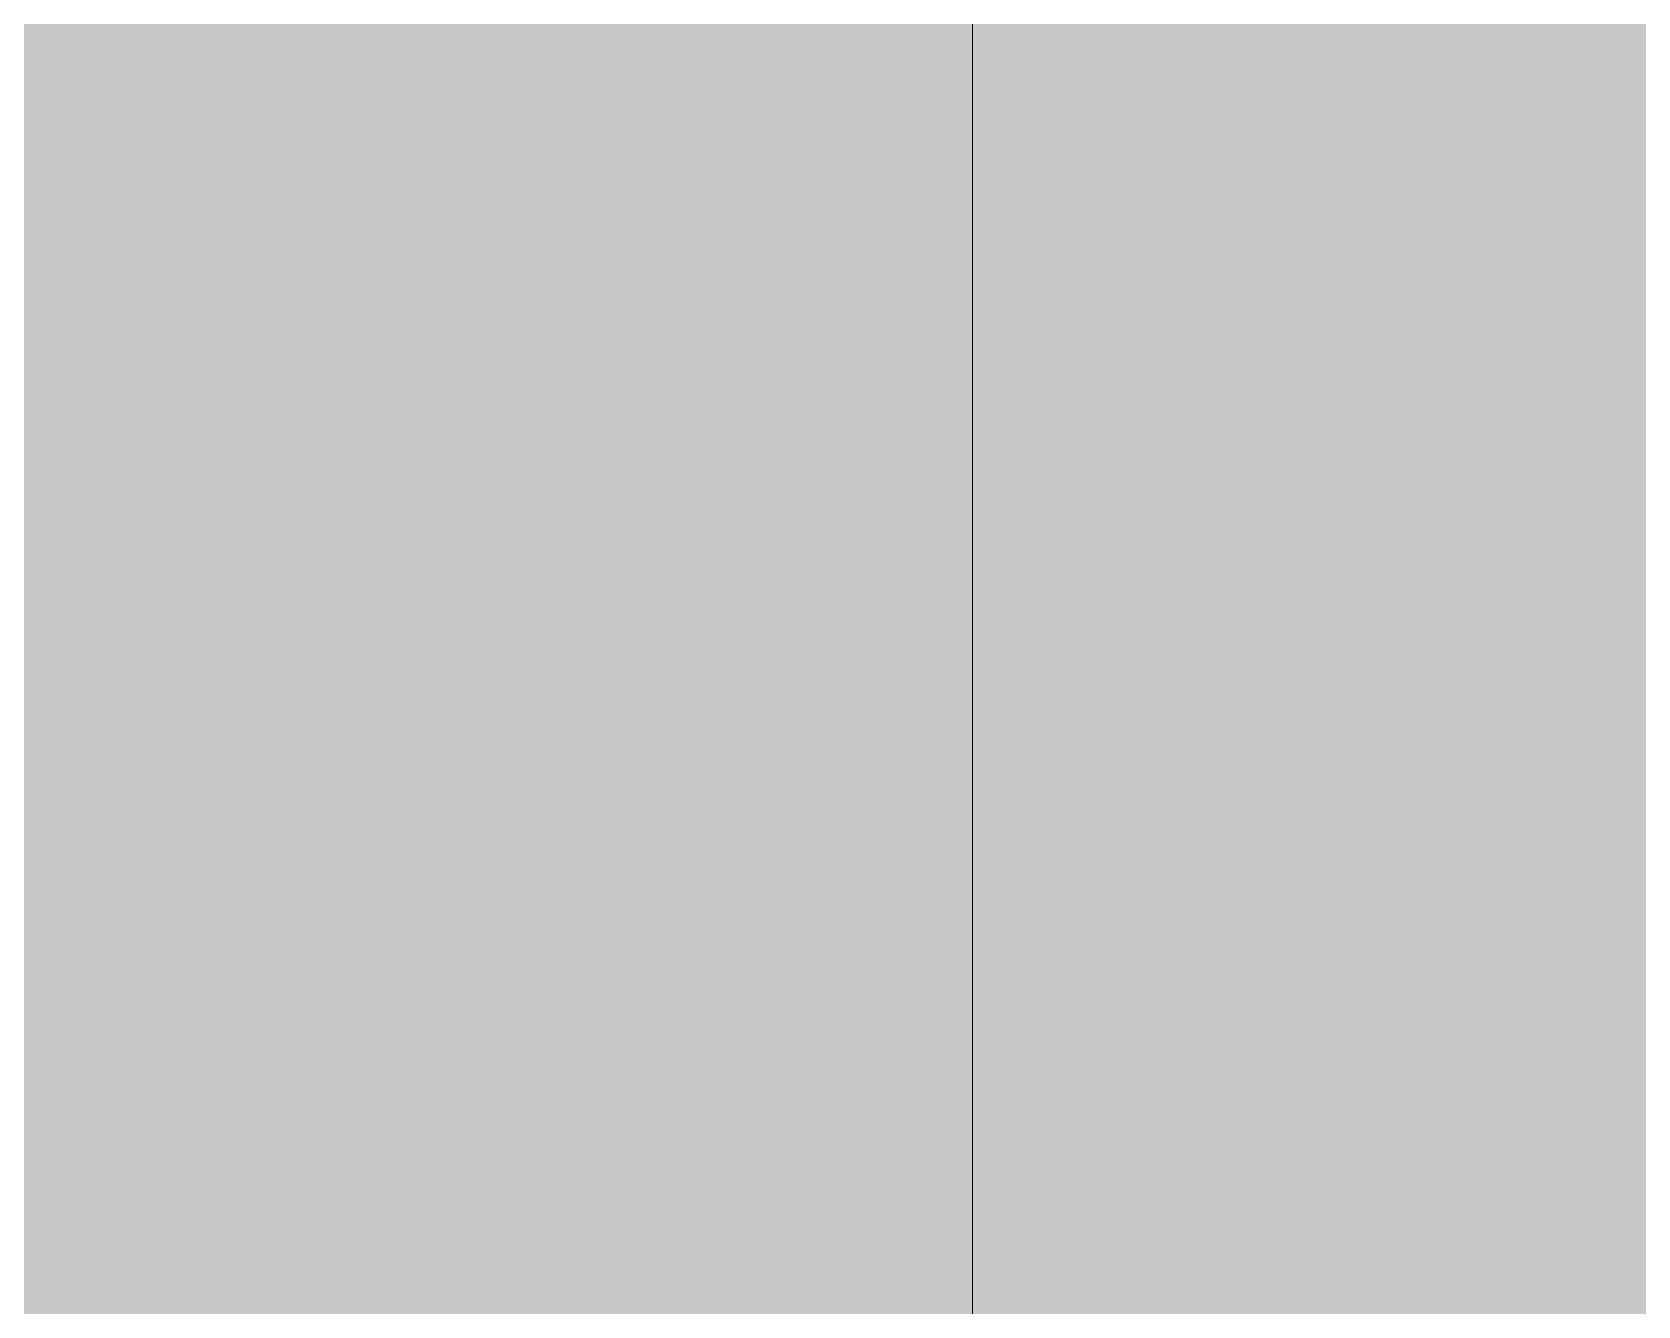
# Model space of a CAD drawing. Header units: millimetres. Extents: x 56222 to 120458, y -162468 to -121287.
# Drawn here: x 113722.8 to 113795.1, y -158504.8 to -158447.5 of the extents above; entities that cross this region are included whole.
import ezdxf

# ---------------------------------------------------------------- set-up
doc = ezdxf.new("R2010")
doc.units = ezdxf.units.MM
doc.header["$MEASUREMENT"] = 0
doc.layers.add('X_GARDEN ( HATCH )', color=251, linetype='Continuous', lineweight=9)
doc.layers.add('X_GARDEN ( PARKING ) ( HATCH )', color=251, linetype='Continuous', lineweight=9)

msp = doc.modelspace()

# ---------------------------------------------------------------- hatches: boundary and pattern name
at = {"layer": 'X_GARDEN ( HATCH )'}
h = msp.add_hatch(dxfattribs=at)
h.set_pattern_fill('GRASS', color=104, scale=5, style=0)
h.set_pattern_definition([(90, (12556.0177, 893.4752), (-3.535533905, 3.535533905), [0.9375, -6.13356781]), (45, (12556.0177, 893.475), (-3.5355339, 3.5355339), [0.9375, -4.0625]), (135, (12556.0177, 893.475), (-3.5355339, -3.5355339), [0.9375, -4.0625])])
h.paths.add_polyline_path([(113765.12644, -158099.13434), (113681.87644, -158099.13434), (113681.87644, -158557.13434), (113765.12644, -158557.13434)])
at = {"layer": 'X_GARDEN ( PARKING ) ( HATCH )'}
h = msp.add_hatch(dxfattribs=at)
h.set_pattern_fill('HONEY', color=256, scale=30, style=0)
h.set_pattern_definition([(0, (12556.0177, 893.4752), (5.625, 3.24759525), [3.75, -7.5]), (120, (12556.0177, 893.4752), (-5.62499999, 3.24759527), [3.75, -7.5]), (60, (12556.0177, 893.4752), (1e-08, 6.49519052), [-7.5, 3.75])])
h.paths.add_polyline_path([(113765.12644, -158161.38434), (113801.12644, -158161.38434), (113801.12644, -158501.88434), (113873.12644, -158501.88434), (113873.12644, -158444.88434), (113952.62644, -158444.88434), (113952.62644, -158557.13434), (113765.12644, -158557.13434)])

# ---------------------------------------------------------------- linework, layer by layer
at = {"layer": 'X_GARDEN ( HATCH )'}
for points in [[(113765.12644, -158099.13434), (113681.87644, -158099.13434), (113681.87644, -158557.13434), (113765.12644, -158557.13434)], [(113765.12644, -158161.38434), (113801.12644, -158161.38434), (113801.12644, -158501.88434), (113873.12644, -158501.88434), (113873.12644, -158444.88434), (113952.62644, -158444.88434), (113952.62644, -158557.13434), (113765.12644, -158557.13434)]]:
    msp.add_lwpolyline(points, close=True, dxfattribs=at)

doc.saveas('drawing.dxf')
